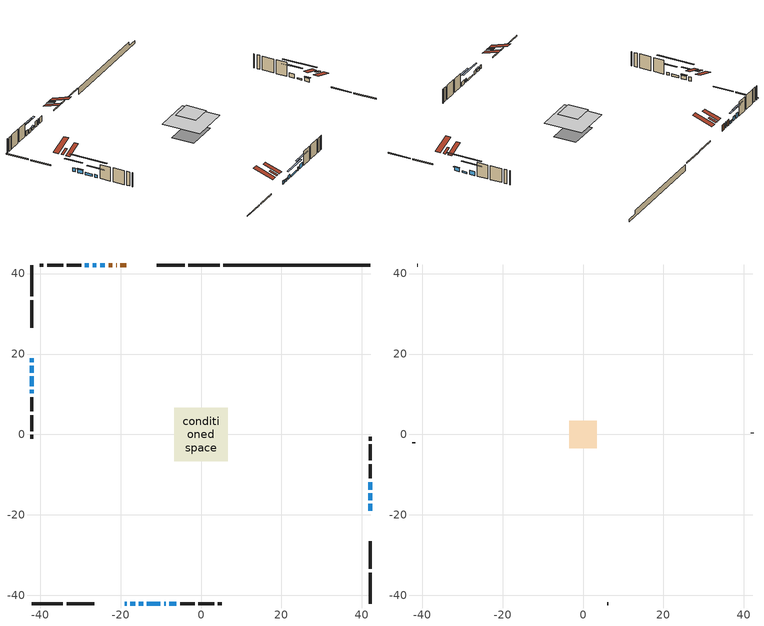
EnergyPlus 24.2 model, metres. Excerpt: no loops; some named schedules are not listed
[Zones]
conditioned space
 floor outside (Floor1 construction): -1.49,-1.49 -1.49,1.49 1.49,1.49 1.49,-1.49 z0.64
 floor adiabatic (AdiabaticFloorConstruction): -6.59,-6.59 -6.59,6.59 6.59,6.59 6.59,-6.59 z3.08
 floor foundation (Slab1 construction): -5.33,-3.81 -5.33,3.81 5.33,3.81 5.33,-3.81 z-1.59
 wall outside (RimJoist1 construction): 4.61,42.11 -3.16,42.11 / -42.11,-42.11 -34.34,-42.11 / -42.11,42.11 -42.11,34.34 / 42.11,-42.11 42.11,-34.34 z0.64:0.94
 wall outside (RimJoist2 construction): -4.09,42.11 -10.95,42.11 / -33.41,-42.11 -26.56,-42.11 / -42.11,33.41 -42.11,26.56 / 42.11,-33.41 42.11,-26.56 z0.64:0.94
 wall outside (AdiabaticWallConstruction 1): -18.62,42.11 -20.01,42.11 / -20.93,42.11 -21.12,42.11 / -22.04,42.11 -22.96,42.11 z0.64:2.67
 wall outside (AdiabaticWallConstruction): -18.89,-42.11 -18.48,-42.11 / 42.11,-18.89 42.11,-17.21 / -42.11,17.07 -42.11,15.39 / -15.45,-42.11 -14.35,-42.11 / -9.19,-42.11 -8.8,-42.11 z0.64:1.86; -42.11,18.89 -42.11,18 z0.64:1.96; -23.88,42.11 -25.05,42.11 / -17.55,-42.11 -16.38,-42.11 z0.64:1.4; -13.42,-42.11 -10.12,-42.11 z0.64:1.15; 42.11,-16.28 42.11,-14.6 z0.64:1.12; -42.11,14.47 -42.11,12.03 z0.64:1.45; 42.11,-13.68 42.11,-11.85 / -25.98,42.11 -26.95,42.11 / -7.87,-42.11 -6.09,-42.11 z0.64:2.04; -27.87,42.11 -28.87,42.11 z0.64:2.29; -42.11,11.1 -42.11,10.21 z0.64:1.53
 wall outside (Wall1 construction): -29.79,42.11 -33.36,42.11 / -5.16,-42.11 -1.6,-42.11 / -42.11,9.28 -42.11,5.72 / 42.11,-10.92 42.11,-7.36 z0.64:5.52
 wall outside (Wall2 construction): -34.29,42.11 -38.23,42.11 / -0.67,-42.11 3.28,-42.11 / -42.11,4.79 -42.11,0.84 / 42.11,-6.43 42.11,-2.48 z0.64:5.52
 wall outside (Wall3 construction): -39.16,42.11 -40.09,42.11 / 4.21,-42.11 5.14,-42.11 / -42.11,-0.09 -42.11,-1.02 / 42.11,-1.55 42.11,-0.62 z0.64:5.52
 wall foundation (FoundationWall1 construction): 5.54,42.11,-1.59 5.54,42.11,0.64 38.46,42.11,0.64 38.46,42.11,-0.63 42.11,42.11,-0.63 42.11,42.11,-1.59
 window (WindowConstruction 11): -18.89,-42.11 -18.48,-42.11 z0.64:1.86
 window (WindowConstruction 5): -42.11,18.89 -42.11,18 z0.64:1.96
 window (WindowConstruction 6): 42.11,-18.89 42.11,-17.21 z0.64:1.86
 window (WindowConstruction 7): -23.88,42.11 -25.05,42.11 z0.64:1.4
 window (WindowConstruction 8): -17.55,-42.11 -16.38,-42.11 z0.64:1.4
 window (WindowConstruction 9): -42.11,17.07 -42.11,15.39 z0.64:1.86
 window (WindowConstruction 13): -15.45,-42.11 -14.35,-42.11 z0.64:1.86
 window (WindowConstruction 10): -13.42,-42.11 -10.12,-42.11 z0.64:1.15
 window (WindowConstruction 12): -9.19,-42.11 -8.8,-42.11 z0.64:1.86
 window (WindowConstruction 14): 42.11,-16.28 42.11,-14.6 z0.64:1.12
 window (WindowConstruction 15): -42.11,14.46 -42.11,12.03 z0.64:1.45
 window (WindowConstruction): 42.11,-13.68 42.11,-11.85 z0.64:2.04
 window (WindowConstruction 1): -25.98,42.11 -26.95,42.11 z0.64:2.04
 window (WindowConstruction 2): -27.88,42.11 -28.87,42.11 z0.64:2.29
 window (WindowConstruction 3): -7.87,-42.11 -6.09,-42.11 z0.64:2.04
 window (WindowConstruction 4): -42.11,11.1 -42.11,10.21 z0.64:1.53
 door (Door): -18.62,42.11 -20.01,42.11 z0.64:2.67
 door (Door 1): -20.94,42.11 -21.11,42.11 z0.64:2.67
 door (Door 2): -22.04,42.11 -22.95,42.11 z0.64:2.67
 ceiling adiabatic (AdiabaticFloorConstruction): 6.59,-6.59 6.59,6.59 -6.59,6.59 -6.59,-6.59 z3.08
 roof outside (Roof2 construction): -15.28,42.11,5.52 -15.28,39.47,6.4 -14.59,39.47,6.4 -14.59,42.11,5.52; -22.22,-42.11,5.52 -22.22,-39.47,6.4 -22.92,-39.47,6.4 -22.92,-42.11,5.52; -42.11,22.22,5.52 -39.47,22.22,6.4 -39.47,22.92,6.4 -42.11,22.92,5.52; 42.11,-22.22,5.52 39.47,-22.22,6.4 39.47,-22.92,6.4 42.11,-22.92,5.52
 roof outside (Roof3 construction): -17.69,42.11,5.52 -17.69,36.51,7.38 -16.21,36.51,7.38 -16.21,42.11,5.52; -19.82,-42.11,5.52 -19.82,-36.51,7.38 -21.29,-36.51,7.38 -21.29,-42.11,5.52; -42.11,19.82,5.52 -36.51,19.82,7.38 -36.51,21.29,7.38 -42.11,21.29,5.52; 42.11,-19.82,5.52 36.51,-19.82,7.38 36.51,-21.29,7.38 42.11,-21.29,5.52
attic - vented
 floor to conditioned space (Floor2 construction Reversed): -3.46,-3.46 -3.46,3.46 3.46,3.46 3.46,-3.46 z5.52
 wall outside (Wall4 construction): -41.02,42.11 -41.19,42.11 / 6.07,-42.11 6.23,-42.11 / -42.11,-1.95 -42.11,-2.11 / 42.11,0.31 42.11,0.47 z0.64:5.52
 roof outside (Roof1 construction): -13.66,42.11,5.52 -13.66,35.37,7.76 -11.88,35.37,7.76 -11.88,42.11,5.52; -23.85,-42.11,5.52 -23.85,-35.37,7.76 -25.63,-35.37,7.76 -25.63,-42.11,5.52; -42.11,23.85,5.52 -35.37,23.85,7.76 -35.37,25.63,7.76 -42.11,25.63,5.52; 42.11,-23.85,5.52 35.37,-23.85,7.76 35.37,-25.63,7.76 42.11,-25.63,5.52
shading: -42.11,15.36 -42.11,21.53 -42.53,21.53 -42.53,15.36 z4.6; 42.11,-17.01 42.11,-19.09 42.53,-19.09 42.53,-17.01 z2.06; -25.25,42.11 -23.68,42.11 -23.68,42.53 -25.25,42.53 z1.6; -16.18,-42.11 -17.75,-42.11 -17.75,-42.53 -16.18,-42.53 z1.6; -42.11,15.19 -42.11,17.27 -42.53,17.27 -42.53,15.19 z2.06; -7.48,-42.11 -16.06,-42.11 -16.06,-42.53 -7.48,-42.53 z3.79; 42.11,-9.44 42.11,-21.45 42.53,-21.45 42.53,-9.44 z6.29; -42.11,6.86 -42.11,19.63 -42.53,19.63 -42.53,6.86 z6.62; 42.11,-9.21 42.11,-16.32 42.53,-16.32 42.53,-9.21 z4.68; -29.59,42.11 -23.34,42.11 -23.34,42.53 -29.59,42.53 z4.68; -31.5,42.11 -25.24,42.11 -25.24,42.53 -31.5,42.53 z4.93; -3.45,-42.11 -10.51,-42.11 -10.51,-42.53 -3.45,-42.53 z4.68; -42.11,7.57 -42.11,13.74 -42.53,13.74 -42.53,7.57 z4.17
[Building]
Building 1: Terrain=Suburbs
[Site:Location]
Toronto City Centre_ON: Latitude {deg}=43.63; Longitude {deg}=-79.39; Time Zone {hr}=-5; Elevation {m}=77; Keep Site Location Information=Yes
[Site:GroundTemperature:Shallow]
5.01852, 3.26908, 3.12898, 3.95918, 7.29196, 10.6092, 13.4851, 15.3069, 15.4617, 13.9799, 11.1774, 7.9619
[Site:WaterMainsTemperature]
Calculation Method=Schedule; Temperature Schedule=mains temperature schedule
[Material] Roughness=Rough; Thermal Absorptance=0.9
Name | Thickness {m} | Conductivity {W/m-K} | Density {kg/m3} | Specific Heat {J/kg-K} | Solar Absorptance | Visible Absorptance
asphalt or fiberglass shingles | 0.00635 | 0.162714 | 1121.4 | 1465.45 | 0.4 | 0.4
ceiling stud and cavity | 0.1397 | 0.205005 | 65.682 | 1177.47 | 0.7 | 0.7
concrete 4.0 in. | 0.1016 | 1.803125 | 2242.8 | 837.4 | 0.7 | 0.7
concrete 8.0 in. | 0.2032 | 1.803125 | 2242.8 | 837.4 | 0.7 | 0.7
door material | 0.04445 | 0.053851 | 512.64 | 1214.23 | 0.7 | 0.7
door material 1 | 0.04445 | 0.20624 | 512.64 | 1214.23 | 0.7 | 0.7
exterior vertical ins | 0.00518722 | 0.029427 | 32.04 | 1214.23 | 0.7 | 0.7
floor covering | 0.0127 | 0.0433444 | 54.468 | 1339.84 | 0.6 | 0.6
floor rigid ins; wall rigid ins | 0.512978 | 0.029427 | 32.04 | 1214.23 | 0.7 | 0.7
floor stud and cavity | 0.1397 | 0.0858448 | 92.3553 | 1139.71 | 0.7 | 0.7
floor stud and cavity 1 | 0.1397 | 1.75129 | 37.0049 | 1207.88 | 0.7 | 0.7
furniture material conditioned space 1 | 0.1524 | 0.115458 | 640.8 | 1214.23 | 0.6 | 0.6
gypsum board | 0.0127 | 0.160291 | 801 | 837.4 | 0.6 | 0.6
gypsum board 1 | 0.0127 | 0.160291 | 801 | 837.4 | 0.7 | 0.7
osb sheathing 0.5 in. | 0.0127 | 0.115458 | 512.64 | 1214.23 | 0.7 | 0.7
osb sheathing 0.75 in. | 0.01905 | 0.115458 | 512.64 | 1214.23 | 0.7 | 0.7
osb sheathing 2.0 in. | 0.0508 | 0.115458 | 512.64 | 1214.23 | 0.7 | 0.7
rim joist rigid ins | 0.051816 | 0.029427 | 32.04 | 1214.23 | 0.7 | 0.7
rim joist stud and cavity | 0.0508 | 0.177588 | 50.32683 | 1063.81 | 0.6 | 0.6
rim joist stud and cavity 1 | 0.0508 | 0.174236 | 125.044 | 1163.47 | 0.6 | 0.6
roof stud and cavity | 0.2032 | 0.367769 | 78.34581 | 1123.46 | 0.7 | 0.7
roof stud and cavity 1 | 0.2032 | 0.290108 | 78.34581 | 1123.46 | 0.7 | 0.7
wall stud and cavity | 0.1397 | 0.103575 | 139.0536 | 1170.24 | 0.7 | 0.7
wall stud and cavity 1 | 0.1397 | 0.0923614 | 139.0536 | 1170.24 | 0.7 | 0.7
wall stud and cavity 2 | 0.1397 | 1.34494 | 139.0536 | 1170.24 | 0.7 | 0.7
wall stud and cavity 3 | 0.0889 | 6.1454 | 50.32683 | 1063.81 | 0.6 | 0.6
wall stud and cavity 4 | 0.0889 | 0.380278 | 52.3479 | 1209.89 | 0.7 | 0.7
wall stud and cavity 5 | 0.0889 | 0.391764 | 83.0341 | 1211.67 | 0.7 | 0.7
wood siding | 0.0254 | 0.102417 | 544.68 | 1172.36 | 0.4 | 0.4
wood siding 1 | 0.00254 | 0.102417 | 544.68 | 1172.36 | 0.4 | 0.4
wood siding 2; wood siding 3; wood siding 4 | 0.0254 | 0.102417 | 544.68 | 1172.36 | 0.7 | 0.7
[WindowMaterial:SimpleGlazingSystem]
Name | U-Factor {W/m2-K} | Solar Heat Gain Coefficient
WindowMaterial | 2.78165 | 0.55
WindowMaterial 1 | 2.84979 | 0.65
WindowMaterial 10 | 2.74191 | 0.55
WindowMaterial 11 | 4.18582 | 0.65
WindowMaterial 12 | 6.61317 | 0.78
WindowMaterial 13 | 4.690028 | 0.52
WindowMaterial 14 | 2.77257 | 0.64
WindowMaterial 2 | 2.84638 | 0.66
WindowMaterial 3 | 2.84865 | 0.65
WindowMaterial 4 | 2.77314 | 0.5
WindowMaterial 5 | 2.77995 | 0.55
WindowMaterial 6 | 2.77768 | 0.53
WindowMaterial 7 | 2.85149 | 0.63
WindowMaterial 8 | 2.77484 | 0.52
WindowMaterial 9 | 6.72048 | 0.74
[Construction]
AdiabaticFloorConstruction: floor stud and cavity 1, floor rigid ins, osb sheathing 0.75 in., floor covering
AdiabaticWallConstruction: wood siding 3, wall rigid ins, wall stud and cavity 4, gypsum board
AdiabaticWallConstruction 1: wood siding 4, wall rigid ins, wall stud and cavity 4, gypsum board
Door: door material
Door 1; Door 2: door material 1
Floor1 construction: floor stud and cavity, osb sheathing 0.75 in., floor covering
Floor2 construction Reversed: gypsum board, ceiling stud and cavity
FoundationWall1 construction: concrete 8.0 in., gypsum board 1
furniture construction conditioned space 1: furniture material conditioned space 1
PartitionWallConstruction: gypsum board, wall stud and cavity 5, gypsum board
RimJoist1 construction: wood siding 2, rim joist stud and cavity
RimJoist2 construction: wood siding 2, rim joist rigid ins, osb sheathing 2.0 in., rim joist stud and cavity 1
Roof1 construction: asphalt or fiberglass shingles
Roof2 construction: asphalt or fiberglass shingles, osb sheathing 0.75 in., roof stud and cavity, gypsum board
Roof3 construction: asphalt or fiberglass shingles, osb sheathing 0.75 in., roof stud and cavity 1, gypsum board
Slab1 construction: concrete 4.0 in.
Wall1 construction: wood siding, osb sheathing 0.5 in., wall stud and cavity, gypsum board
Wall2 construction: wood siding, osb sheathing 0.5 in., wall stud and cavity 1, gypsum board
Wall3 construction: wood siding, osb sheathing 0.5 in., wall stud and cavity 2, gypsum board
Wall4 construction: wood siding 1, wall stud and cavity 3
WindowConstruction: WindowMaterial
WindowConstruction 1: WindowMaterial 1
WindowConstruction 10: WindowMaterial 9
WindowConstruction 11: WindowMaterial 10
WindowConstruction 12: WindowMaterial 11
WindowConstruction 13: WindowMaterial 12
WindowConstruction 14: WindowMaterial 13
WindowConstruction 15: WindowMaterial 14
WindowConstruction 2: WindowMaterial 2
WindowConstruction 3: WindowMaterial 3
WindowConstruction 4: WindowMaterial 4
WindowConstruction 5: WindowMaterial 5
WindowConstruction 6; WindowConstruction 9: WindowMaterial 6
WindowConstruction 7: WindowMaterial 7
WindowConstruction 8: WindowMaterial 8
[Zone] Multiplier=1; Part of Total Floor Area=Yes
Name | Volume {m3}
attic - vented | 17.4943
conditioned space | 662.1
[Space]
Name | Zone | Volume {m3}
attic - vented 1 | attic - vented | 17.4943
conditioned space 1 | conditioned space | 662.1
[ZoneInfiltration:EffectiveLeakageArea]
infil attic - vented 1: Zone or Space=attic - vented 1; Schedule=Always On Discrete; Effective Air Leakage Area {cm2}=2018.53; Stack Coefficient=0.000495443; Wind Coefficient=1.50389e-05
[ZoneMixing]
whole house fan mix: Zone or Space=attic - vented; Schedule=Always On Continuous; Design Flow Rate Calculation Method=Flow/Zone; Design Flow Rate {m3/s}=0; Source Zone or Space=conditioned space
[SurfaceProperty:ExposedFoundationPerimeter]
Slab1: Exposed Perimeter Calculation Method=TotalExposedPerimeter; Total Exposed Perimeter {m}=36.577
[InternalMass] Zone or ZoneList=conditioned space; Space or SpaceList=conditioned space 1
Name | Construction | Surface Area {m2}
furniture mass conditioned space 1 | furniture construction conditioned space 1 | 105.644
partition wall mass | PartitionWallConstruction | 264.109
[Lights]
interior lighting: Zone or ZoneList or Space or SpaceList=conditioned space 1; Schedule=interior lighting schedule; Design Level Calculation Method=LightingLevel; Lighting Level {W}=343.2; Return Air Fraction=0; Fraction Radiant=0.6; Fraction Visible=0.2; Fraction Replaceable=1
[People]
occupants: Zone or ZoneList or Space or SpaceList=conditioned space 1; Number of People Schedule=occupants schedule; Number of People Calculation Method=People; Number of People=3; Fraction Radiant=0.314171; Sensible Heat Fraction=0.56303; Activity Level Schedule=occupants activity schedule; Carbon Dioxide Generation Rate {m3/s-W}=0; Enable ASHRAE 55 Comfort Warnings=No; Mean Radiant Temperature Calculation Type=EnclosureAveraged
[ElectricEquipment] Zone or ZoneList or Space or SpaceList=conditioned space 1; Design Level Calculation Method=EquipmentLevel
Name | Schedule | Design Level {W} | Fraction Latent | Fraction Radiant | Fraction Lost
clothes dryer | clothes dryer schedule | 140.772 | 0.015 | 0.081 | 0.85
clothes washer | clothes washer schedule | 32.1985 | 0.03 | 0.162 | 0.7
cooking range | cooking range schedule | 215.147 | 0.08 | 0.432 | 0.2
dishwasher | dishwasher schedule | 66.8632 | 0.3 | 0.18 | 0.4
fridge | fridge schedule | 72.9452 | 0 | 0.6 | 0
mech vent house fan | mech vent house fan schedule | 0 | 0 | 0 | 1
mech vent house fan cfis | mech vent house fan cfis schedule | 0 | 0 | 0 | 0
misc plug loads | misc plug loads schedule | 494.7 | 0.045 | 0.513 | 0.1
whole house fan | Always On Discrete | 0 | 0 | 0 | 1
[OtherEquipment] Zone or ZoneList or Space or SpaceList=conditioned space 1; Design Level Calculation Method=EquipmentLevel
Name | Fuel Type | Schedule | Design Level {W} | Fraction Latent | Fraction Radiant | Fraction Lost
clothes dryer 1 | Electricity | clothes dryer schedule | 0 | 0.015 | 0.081 | 0.85
cooking range 1 | Electricity | cooking range schedule | 0 | 0.08 | 0.432 | 0.2
general water use latent | None | general water use schedule | 62.594 | 1 | 0 | 0
general water use sensible | None | general water use schedule | -61.6891 | 0 | 0.6 | 0
mech vent house fan latent load | None | Always On Discrete | 0 | 1 | 0 | 0
mech vent house fan sensible load | None | Always On Discrete | 0 | 0 | 0 | 0
water heater energy adjustment1 | Electricity | Always On Discrete | 0.01 | 0 | 0 | 1
[ZoneInfiltration:DesignFlowRate] Zone or ZoneList or Space or SpaceList=conditioned space 1; Schedule=Always On Discrete; Design Flow Rate Calculation Method=Flow/Zone; Design Flow Rate {m3/s}=0
infil flow; natural vent flow; whole house fan flow
[Foundation:Kiva]
Foundation Kiva 1: Initial Indoor Air Temperature {C}=18; Wall Height Above Grade {m}=0.640019; Wall Depth Below Slab {m}=0.2032; Custom Block Material Name 1=exterior vertical ins; Custom Block Depth 1 {m}=2.23001; Custom Block X Position 1 {m}=0.2159; Custom Block Z Position 1 {m}=0
[Foundation:Kiva:Settings]
Soil Conductivity {W/m-K}=0.849921; Soil Density {kg/m3}=1842.3; Soil Specific Heat {J/kg-K}=418.7; Ground Solar Absorptivity=0.9; Ground Thermal Absorptivity=0.9; Ground Surface Roughness {m}=0.03; Far-Field Width {m}=40; Deep-Ground Boundary Condition=ZeroFlux; Deep-Ground Depth {m}=40; Minimum Cell Dimension {m}=0.2; Maximum Cell Growth Coefficient=3; Simulation Timestep=Timestep
[Exterior:Lights]
exterior lighting: Schedule=exterior lighting schedule; Design Level {W}=75.6
[Schedule:Constant]
Name | Hourly Value
Always On Continuous; mech vent house fan schedule; mech vent house fan cfis schedule; Always On Discrete | 1
occupants activity schedule | 117.228
fridge schedule | 0
[Schedule:Week:Daily]
interior lighting schedule Week Rule - Jan1-Jan27: interior lighting schedule day, interior lighting schedule day, interior lighting schedule day, interior lighting schedule day, interior lighting schedule day, interior lighting schedule day, interior lighting schedule day, interior lighting schedule default day, interior lighting schedule default day, interior lighting schedule default day, interior lighting schedule default day, interior lighting schedule default day
interior lighting schedule Week Rule - Jan28-Feb3: interior lighting schedule day, interior lighting schedule day, interior lighting schedule day, interior lighting schedule day, interior lighting schedule day 1, interior lighting schedule day 1, interior lighting schedule day 1, interior lighting schedule default day, interior lighting schedule default day, interior lighting schedule default day, interior lighting schedule default day, interior lighting schedule default day
interior lighting schedule Week Rule - Feb4-Feb24: interior lighting schedule day 1, interior lighting schedule day 1, interior lighting schedule day 1, interior lighting schedule day 1, interior lighting schedule day 1, interior lighting schedule day 1, interior lighting schedule day 1, interior lighting schedule default day, interior lighting schedule default day, interior lighting schedule default day, interior lighting schedule default day, interior lighting schedule default day
interior lighting schedule Week Rule - Feb25-Mar3: interior lighting schedule day 1, interior lighting schedule day 1, interior lighting schedule day 1, interior lighting schedule day 1, interior lighting schedule day 2, interior lighting schedule day 2, interior lighting schedule day 2, interior lighting schedule default day, interior lighting schedule default day, interior lighting schedule default day, interior lighting schedule default day, interior lighting schedule default day
interior lighting schedule Week Rule - Mar4-Mar31: interior lighting schedule day 2, interior lighting schedule day 2, interior lighting schedule day 2, interior lighting schedule day 2, interior lighting schedule day 2, interior lighting schedule day 2, interior lighting schedule day 2, interior lighting schedule default day, interior lighting schedule default day, interior lighting schedule default day, interior lighting schedule default day, interior lighting schedule default day
interior lighting schedule Week Rule - Apr1-Apr28: interior lighting schedule day 3, interior lighting schedule day 3, interior lighting schedule day 3, interior lighting schedule day 3, interior lighting schedule day 3, interior lighting schedule day 3, interior lighting schedule day 3, interior lighting schedule default day, interior lighting schedule default day, interior lighting schedule default day, interior lighting schedule default day, interior lighting schedule default day
interior lighting schedule Week Rule - Apr29-May5: interior lighting schedule day 3, interior lighting schedule day 3, interior lighting schedule day 4, interior lighting schedule day 4, interior lighting schedule day 4, interior lighting schedule day 4, interior lighting schedule day 4, interior lighting schedule default day, interior lighting schedule default day, interior lighting schedule default day, interior lighting schedule default day, interior lighting schedule default day
interior lighting schedule Week Rule - May6-May26: interior lighting schedule day 4, interior lighting schedule day 4, interior lighting schedule day 4, interior lighting schedule day 4, interior lighting schedule day 4, interior lighting schedule day 4, interior lighting schedule day 4, interior lighting schedule default day, interior lighting schedule default day, interior lighting schedule default day, interior lighting schedule default day, interior lighting schedule default day
interior lighting schedule Week Rule - May27-Jun2: interior lighting schedule day 4, interior lighting schedule day 4, interior lighting schedule day 4, interior lighting schedule day 4, interior lighting schedule day 4, interior lighting schedule day 5, interior lighting schedule day 5, interior lighting schedule default day, interior lighting schedule default day, interior lighting schedule default day, interior lighting schedule default day, interior lighting schedule default day
interior lighting schedule Week Rule - Jun3-Jun30: interior lighting schedule day 5, interior lighting schedule day 5, interior lighting schedule day 5, interior lighting schedule day 5, interior lighting schedule day 5, interior lighting schedule day 5, interior lighting schedule day 5, interior lighting schedule default day, interior lighting schedule default day, interior lighting schedule default day, interior lighting schedule default day, interior lighting schedule default day
interior lighting schedule Week Rule - Jul1-Jul28: interior lighting schedule day 6, interior lighting schedule day 6, interior lighting schedule day 6, interior lighting schedule day 6, interior lighting schedule day 6, interior lighting schedule day 6, interior lighting schedule day 6, interior lighting schedule default day, interior lighting schedule default day, interior lighting schedule default day, interior lighting schedule default day, interior lighting schedule default day
interior lighting schedule Week Rule - Jul29-Aug4: interior lighting schedule day 6, interior lighting schedule day 6, interior lighting schedule day 6, interior lighting schedule day 7, interior lighting schedule day 7, interior lighting schedule day 7, interior lighting schedule day 7, interior lighting schedule default day, interior lighting schedule default day, interior lighting schedule default day, interior lighting schedule default day, interior lighting schedule default day
interior lighting schedule Week Rule - Aug5-Aug25: interior lighting schedule day 7, interior lighting schedule day 7, interior lighting schedule day 7, interior lighting schedule day 7, interior lighting schedule day 7, interior lighting schedule day 7, interior lighting schedule day 7, interior lighting schedule default day, interior lighting schedule default day, interior lighting schedule default day, interior lighting schedule default day, interior lighting schedule default day
interior lighting schedule Week Rule - Aug26-Sep1: interior lighting schedule day 7, interior lighting schedule day 7, interior lighting schedule day 7, interior lighting schedule day 7, interior lighting schedule day 7, interior lighting schedule day 7, interior lighting schedule day 8, interior lighting schedule default day, interior lighting schedule default day, interior lighting schedule default day, interior lighting schedule default day, interior lighting schedule default day
interior lighting schedule Week Rule - Sep2-Sep29: interior lighting schedule day 8, interior lighting schedule day 8, interior lighting schedule day 8, interior lighting schedule day 8, interior lighting schedule day 8, interior lighting schedule day 8, interior lighting schedule day 8, interior lighting schedule default day, interior lighting schedule default day, interior lighting schedule default day, interior lighting schedule default day, interior lighting schedule default day
interior lighting schedule Week Rule - Sep30-Oct6: interior lighting schedule day 8, interior lighting schedule day 9, interior lighting schedule day 9, interior lighting schedule day 9, interior lighting schedule day 9, interior lighting schedule day 9, interior lighting schedule day 9, interior lighting schedule default day, interior lighting schedule default day, interior lighting schedule default day, interior lighting schedule default day, interior lighting schedule default day
interior lighting schedule Week Rule - Oct7-Oct27: interior lighting schedule day 9, interior lighting schedule day 9, interior lighting schedule day 9, interior lighting schedule day 9, interior lighting schedule day 9, interior lighting schedule day 9, interior lighting schedule day 9, interior lighting schedule default day, interior lighting schedule default day, interior lighting schedule default day, interior lighting schedule default day, interior lighting schedule default day
interior lighting schedule Week Rule - Oct28-Nov3: interior lighting schedule day 9, interior lighting schedule day 9, interior lighting schedule day 9, interior lighting schedule day 9, interior lighting schedule day 10, interior lighting schedule day 10, interior lighting schedule day 10, interior lighting schedule default day, interior lighting schedule default day, interior lighting schedule default day, interior lighting schedule default day, interior lighting schedule default day
interior lighting schedule Week Rule - Nov4-Nov24: interior lighting schedule day 10, interior lighting schedule day 10, interior lighting schedule day 10, interior lighting schedule day 10, interior lighting schedule day 10, interior lighting schedule day 10, interior lighting schedule day 10, interior lighting schedule default day, interior lighting schedule default day, interior lighting schedule default day, interior lighting schedule default day, interior lighting schedule default day
interior lighting schedule Week Rule - Nov25-Dec1: interior lighting schedule day 10, interior lighting schedule day 10, interior lighting schedule day 10, interior lighting schedule day 10, interior lighting schedule day 10, interior lighting schedule day 10, interior lighting schedule day 11, interior lighting schedule default day, interior lighting schedule default day, interior lighting schedule default day, interior lighting schedule default day, interior lighting schedule default day
interior lighting schedule Week Rule - Dec2-Dec31: interior lighting schedule day 11, interior lighting schedule day 11, interior lighting schedule day 11, interior lighting schedule day 11, interior lighting schedule day 11, interior lighting schedule day 11, interior lighting schedule day 11, interior lighting schedule default day, interior lighting schedule default day, interior lighting schedule default day, interior lighting schedule default day, interior lighting schedule default day
occupants schedule Week Rule - Jan1-Dec31: occupants schedule day, occupants schedule day, occupants schedule day, occupants schedule day, occupants schedule day, occupants schedule day, occupants schedule day, occupants schedule default day, occupants schedule default day, occupants schedule default day, occupants schedule default day, occupants schedule default day
clothes dryer schedule Week Rule - Jan1-Dec31: clothes dryer schedule day, clothes dryer schedule day, clothes dryer schedule day, clothes dryer schedule day, clothes dryer schedule day, clothes dryer schedule day, clothes dryer schedule day, clothes dryer schedule default day, clothes dryer schedule default day, clothes dryer schedule default day, clothes dryer schedule default day, clothes dryer schedule default day
clothes washer schedule Week Rule - Jan1-Dec31: clothes washer schedule day, clothes washer schedule day, clothes washer schedule day, clothes washer schedule day, clothes washer schedule day, clothes washer schedule day, clothes washer schedule day, clothes washer schedule default day, clothes washer schedule default day, clothes washer schedule default day, clothes washer schedule default day, clothes washer schedule default day
cooking range schedule Week Rule - Jan1-Dec31: cooking range schedule day, cooking range schedule day, cooking range schedule day, cooking range schedule day, cooking range schedule day, cooking range schedule day, cooking range schedule day, cooking range schedule default day, cooking range schedule default day, cooking range schedule default day, cooking range schedule default day, cooking range schedule default day
dishwasher schedule Week Rule - Jan1-Dec31: dishwasher schedule day, dishwasher schedule day, dishwasher schedule day, dishwasher schedule day, dishwasher schedule day, dishwasher schedule day, dishwasher schedule day, dishwasher schedule default day, dishwasher schedule default day, dishwasher schedule default day, dishwasher schedule default day, dishwasher schedule default day
misc plug loads schedule Week Rule - Jan1-Dec31: misc plug loads schedule day, misc plug loads schedule day, misc plug loads schedule day, misc plug loads schedule day, misc plug loads schedule day, misc plug loads schedule day, misc plug loads schedule day, misc plug loads schedule default day, misc plug loads schedule default day, misc plug loads schedule default day, misc plug loads schedule default day, misc plug loads schedule default day
general water use schedule Week Rule - Jan1-Dec31: general water use schedule day, general water use schedule day, general water use schedule day, general water use schedule day, general water use schedule day, general water use schedule day, general water use schedule day, general water use schedule default day, general water use schedule default day, general water use schedule default day, general water use schedule default day, general water use schedule default day
exterior lighting schedule Week Rule - Jan1-Jan27: exterior lighting schedule day, exterior lighting schedule day, exterior lighting schedule day, exterior lighting schedule day, exterior lighting schedule day, exterior lighting schedule day, exterior lighting schedule day, exterior lighting schedule default day, exterior lighting schedule default day, exterior lighting schedule default day, exterior lighting schedule default day, exterior lighting schedule default day
exterior lighting schedule Week Rule - Jan28-Feb3: exterior lighting schedule day, exterior lighting schedule day, exterior lighting schedule day, exterior lighting schedule day, exterior lighting schedule day 1, exterior lighting schedule day 1, exterior lighting schedule day 1, exterior lighting schedule default day, exterior lighting schedule default day, exterior lighting schedule default day, exterior lighting schedule default day, exterior lighting schedule default day
exterior lighting schedule Week Rule - Feb4-Feb24: exterior lighting schedule day 1, exterior lighting schedule day 1, exterior lighting schedule day 1, exterior lighting schedule day 1, exterior lighting schedule day 1, exterior lighting schedule day 1, exterior lighting schedule day 1, exterior lighting schedule default day, exterior lighting schedule default day, exterior lighting schedule default day, exterior lighting schedule default day, exterior lighting schedule default day
exterior lighting schedule Week Rule - Feb25-Mar3: exterior lighting schedule day 1, exterior lighting schedule day 1, exterior lighting schedule day 1, exterior lighting schedule day 1, exterior lighting schedule day 2, exterior lighting schedule day 2, exterior lighting schedule day 2, exterior lighting schedule default day, exterior lighting schedule default day, exterior lighting schedule default day, exterior lighting schedule default day, exterior lighting schedule default day
exterior lighting schedule Week Rule - Mar4-Mar31: exterior lighting schedule day 2, exterior lighting schedule day 2, exterior lighting schedule day 2, exterior lighting schedule day 2, exterior lighting schedule day 2, exterior lighting schedule day 2, exterior lighting schedule day 2, exterior lighting schedule default day, exterior lighting schedule default day, exterior lighting schedule default day, exterior lighting schedule default day, exterior lighting schedule default day
exterior lighting schedule Week Rule - Apr1-Apr28: exterior lighting schedule day 3, exterior lighting schedule day 3, exterior lighting schedule day 3, exterior lighting schedule day 3, exterior lighting schedule day 3, exterior lighting schedule day 3, exterior lighting schedule day 3, exterior lighting schedule default day, exterior lighting schedule default day, exterior lighting schedule default day, exterior lighting schedule default day, exterior lighting schedule default day
exterior lighting schedule Week Rule - Apr29-May5: exterior lighting schedule day 3, exterior lighting schedule day 3, exterior lighting schedule day 4, exterior lighting schedule day 4, exterior lighting schedule day 4, exterior lighting schedule day 4, exterior lighting schedule day 4, exterior lighting schedule default day, exterior lighting schedule default day, exterior lighting schedule default day, exterior lighting schedule default day, exterior lighting schedule default day
exterior lighting schedule Week Rule - May6-May26: exterior lighting schedule day 4, exterior lighting schedule day 4, exterior lighting schedule day 4, exterior lighting schedule day 4, exterior lighting schedule day 4, exterior lighting schedule day 4, exterior lighting schedule day 4, exterior lighting schedule default day, exterior lighting schedule default day, exterior lighting schedule default day, exterior lighting schedule default day, exterior lighting schedule default day
exterior lighting schedule Week Rule - May27-Jun2: exterior lighting schedule day 4, exterior lighting schedule day 4, exterior lighting schedule day 4, exterior lighting schedule day 4, exterior lighting schedule day 4, exterior lighting schedule day 5, exterior lighting schedule day 5, exterior lighting schedule default day, exterior lighting schedule default day, exterior lighting schedule default day, exterior lighting schedule default day, exterior lighting schedule default day
exterior lighting schedule Week Rule - Jun3-Jun30: exterior lighting schedule day 5, exterior lighting schedule day 5, exterior lighting schedule day 5, exterior lighting schedule day 5, exterior lighting schedule day 5, exterior lighting schedule day 5, exterior lighting schedule day 5, exterior lighting schedule default day, exterior lighting schedule default day, exterior lighting schedule default day, exterior lighting schedule default day, exterior lighting schedule default day
exterior lighting schedule Week Rule - Jul1-Jul28: exterior lighting schedule day 6, exterior lighting schedule day 6, exterior lighting schedule day 6, exterior lighting schedule day 6, exterior lighting schedule day 6, exterior lighting schedule day 6, exterior lighting schedule day 6, exterior lighting schedule default day, exterior lighting schedule default day, exterior lighting schedule default day, exterior lighting schedule default day, exterior lighting schedule default day
[Schedule:Year]
interior lighting schedule: interior lighting schedule Week Rule - Jan1-Jan27, 1, 1, 1, 27, interior lighting schedule Week Rule - Jan28-Feb3, 1, 28, 2, 3, interior lighting schedule Week Rule - Feb4-Feb24, 2, 4, 2, 24, interior lighting schedule Week Rule - Feb25-Mar3, 2, 25, 3, 3, interior lighting schedule Week Rule - Mar4-Mar31, 3, 4, 3, 31, interior lighting schedule Week Rule - Apr1-Apr28, 4, 1, 4, 28, interior lighting schedule Week Rule - Apr29-May5, 4, 29, 5, 5, interior lighting schedule Week Rule - May6-May26, 5, 6, 5, 26, interior lighting schedule Week Rule - May27-Jun2, 5, 27, 6, 2, interior lighting schedule Week Rule - Jun3-Jun30, 6, 3, 6, 30, interior lighting schedule Week Rule - Jul1-Jul28, 7, 1, 7, 28, interior lighting schedule Week Rule - Jul29-Aug4, 7, 29, 8, 4, interior lighting schedule Week Rule - Aug5-Aug25, 8, 5, 8, 25, interior lighting schedule Week Rule - Aug26-Sep1, 8, 26, 9, 1, interior lighting schedule Week Rule - Sep2-Sep29, 9, 2, 9, 29, interior lighting schedule Week Rule - Sep30-Oct6, 9, 30, 10, 6, interior lighting schedule Week Rule - Oct7-Oct27, 10, 7, 10, 27, interior lighting schedule Week Rule - Oct28-Nov3, 10, 28, 11, 3, interior lighting schedule Week Rule - Nov4-Nov24, 11, 4, 11, 24, interior lighting schedule Week Rule - Nov25-Dec1, 11, 25, 12, 1, interior lighting schedule Week Rule - Dec2-Dec31, 12, 2, 12, 31
occupants schedule: occupants schedule Week Rule - Jan1-Dec31, 1, 1, 12, 31
clothes dryer schedule: clothes dryer schedule Week Rule - Jan1-Dec31, 1, 1, 12, 31
clothes washer schedule: clothes washer schedule Week Rule - Jan1-Dec31, 1, 1, 12, 31
cooking range schedule: cooking range schedule Week Rule - Jan1-Dec31, 1, 1, 12, 31
dishwasher schedule: dishwasher schedule Week Rule - Jan1-Dec31, 1, 1, 12, 31
misc plug loads schedule: misc plug loads schedule Week Rule - Jan1-Dec31, 1, 1, 12, 31
general water use schedule: general water use schedule Week Rule - Jan1-Dec31, 1, 1, 12, 31
exterior lighting schedule: exterior lighting schedule Week Rule - Jan1-Jan27, 1, 1, 1, 27, exterior lighting schedule Week Rule - Jan28-Feb3, 1, 28, 2, 3, exterior lighting schedule Week Rule - Feb4-Feb24, 2, 4, 2, 24, exterior lighting schedule Week Rule - Feb25-Mar3, 2, 25, 3, 3, exterior lighting schedule Week Rule - Mar4-Mar31, 3, 4, 3, 31, exterior lighting schedule Week Rule - Apr1-Apr28, 4, 1, 4, 28, exterior lighting schedule Week Rule - Apr29-May5, 4, 29, 5, 5, exterior lighting schedule Week Rule - May6-May26, 5, 6, 5, 26, exterior lighting schedule Week Rule - May27-Jun2, 5, 27, 6, 2, exterior lighting schedule Week Rule - Jun3-Jun30, 6, 3, 6, 30, exterior lighting schedule Week Rule - Jul1-Jul28, 7, 1, 7, 28, exterior lighting schedule Week Rule - Jul29-Aug4, 7, 29, 8, 4, exterior lighting schedule Week Rule - Aug5-Aug25, 8, 5, 8, 25, exterior lighting schedule Week Rule - Aug26-Sep1, 8, 26, 9, 1, exterior lighting schedule Week Rule - Sep2-Sep29, 9, 2, 9, 29, exterior lighting schedule Week Rule - Sep30-Oct6, 9, 30, 10, 6, exterior lighting schedule Week Rule - Oct7-Oct27, 10, 7, 10, 27, exterior lighting schedule Week Rule - Oct28-Nov3, 10, 28, 11, 3, exterior lighting schedule Week Rule - Nov4-Nov24, 11, 4, 11, 24, exterior lighting schedule Week Rule - Nov25-Dec1, 11, 25, 12, 1, exterior lighting schedule Week Rule - Dec2-Dec31, 12, 2, 12, 31
[Schedule:Compact]
mains temperature schedule: Through: 01/01, For: AllDays, Until: 24:00, 8.80333, Through: 01/02, For: AllDays, Until: 24:00, 8.74333, Through: 01/03, For: AllDays, Until: 24:00, 8.68389, Through: 01/04, For: AllDays, Until: 24:00, 8.62611, Through: 01/05, For: AllDays, Until: 24:00, 8.56944, Through: 01/06, For: AllDays, Until: 24:00, 8.51389, Through: 01/07, For: AllDays, Until: 24:00, 8.45944, Through: 01/08, For: AllDays, Until: 24:00, 8.40611, Through: 01/09, For: AllDays, Until: 24:00, 8.35389, Through: 01/10, For: AllDays, Until: 24:00, 8.30278, Through: 01/11, For: AllDays, Until: 24:00, 8.25333, Through: 01/12, For: AllDays, Until: 24:00, 8.205, Through: 01/13, For: AllDays, Until: 24:00, 8.15778, Through: 01/14, For: AllDays, Until: 24:00, 8.11222, Through: 01/15, For: AllDays, Until: 24:00, 8.06778, Through: 01/16, For: AllDays, Until: 24:00, 8.02444, Through: 01/17, For: AllDays, Until: 24:00, 7.98222, Through: 01/18, For: AllDays, Until: 24:00, 7.94167, Through: 01/19, For: AllDays, Until: 24:00, 7.90222, Through: 01/20, For: AllDays, Until: 24:00, 7.86444, Through: 01/21, For: AllDays, Until: 24:00, 7.82778, Through: 01/22, For: AllDays, Until: 24:00, 7.79278, Through: 01/23, For: AllDays, Until: 24:00, 7.75889, Through: 01/24, For: AllDays, Until: 24:00, 7.72667, Through: 01/25, For: AllDays, Until: 24:00, 7.69556, Through: 01/26, For: AllDays, Until: 24:00, 7.66611, Through: 01/27, For: AllDays, Until: 24:00, 7.63778, Through: 01/28, For: AllDays, Until: 24:00, 7.61111, Through: 01/29, For: AllDays, Until: 24:00, 7.58556, Through: 01/30, For: AllDays, Until: 24:00, 7.56167, Through: 01/31, For: AllDays, Until: 24:00, 7.53944, Through: 02/01, For: AllDays, Until: 24:00, 7.51833, Through: 02/02, For: AllDays, Until: 24:00, 7.49889, Through: 02/03, For: AllDays, Until: 24:00, 7.48111, Through: 02/04, For: AllDays, Until: 24:00, 7.46444, Through: 02/05, For: AllDays, Until: 24:00, 7.44944, Through: 02/06, For: AllDays, Until: 24:00, 7.43556, Through: 02/07, For: AllDays, Until: 24:00, 7.42333, Through: 02/08, For: AllDays, Until: 24:00, 7.41278, Through: 02/09, For: AllDays, Until: 24:00, 7.40389, Through: 02/10, For: AllDays, Until: 24:00, 7.39611, Through: 02/11, For: AllDays, Until: 24:00, 7.39, Through: 02/12, For: AllDays, Until: 24:00, 7.38556, Through: 02/13, For: AllDays, Until: 24:00, 7.38222, Through: 02/14, For: AllDays, Until: 24:00, 7.38056, Through: 02/15, For: AllDays, Until: 24:00, 7.38056, Through: 02/16, For: AllDays, Until: 24:00, 7.38222, Through: 02/17, For: AllDays, Until: 24:00, 7.385, Through: 02/18, For: AllDays, Until: 24:00, 7.38944, Through: 02/19, For: AllDays, Until: 24:00, 7.395, Through: 02/20, For: AllDays, Until: 24:00, 7.40278, Through: 02/21, For: AllDays, Until: 24:00, 7.41167, Through: 02/22, For: AllDays, Until: 24:00, 7.42222, Through: 02/23, For: AllDays, Until: 24:00, 7.43389, Through: 02/24, For: AllDays, Until: 24:00, 7.44722, Through: 02/25, For: AllDays, Until: 24:00, 7.46222, Through: 02/26, For: AllDays, Until: 24:00, 7.47833, Through: 02/27, For: AllDays, Until: 24:00, 7.49611, Through: 02/28, For: AllDays, Until: 24:00, 7.51556, Through: 03/01, For: AllDays, Until: 24:00, 7.53667, Through: 03/02, For: AllDays, Until: 24:00, 7.55889, Through: 03/03, For: AllDays, Until: 24:00, 7.58222, Through: 03/04, For: AllDays, Until: 24:00, 7.60722, Through: 03/05, For: AllDays, Until: 24:00, 7.63389, Through: 03/06, For: AllDays, Until: 24:00, 7.66222, Through: 03/07, For: AllDays, Until: 24:00, 7.69111, Through: 03/08, For: AllDays, Until: 24:00, 7.72222, Through: 03/09, For: AllDays, Until: 24:00, 7.75444, Through: 03/10, For: AllDays, Until: 24:00, 7.78778, Through: 03/11, For: AllDays, Until: 24:00, 7.82278, Through: 03/12, For: AllDays, Until: 24:00, 7.85944, Through: 03/13, For: AllDays, Until: 24:00, 7.89722, Through: 03/14, For: AllDays, Until: 24:00, 7.93611, Through: 03/15, For: AllDays, Until: 24:00, 7.97667, Through: 03/16, For: AllDays, Until: 24:00, 8.01833, Through: 03/17, For: AllDays, Until: 24:00, 8.06167, Through: 03/18, For: AllDays, Until: 24:00, 8.10611, Through: 03/19, For: AllDays, Until: 24:00, 8.15167, Through: 03/20, For: AllDays, Until: 24:00, 8.19833, Through: 03/21, For: AllDays, Until: 24:00, 8.24667, Through: 03/22, For: AllDays, Until: 24:00, 8.29611, Through: 03/23, For: AllDays, Until: 24:00, 8.34667, Through: 03/24, For: AllDays, Until: 24:00, 8.39889, Through: 03/25, For: AllDays, Until: 24:00, 8.45167, Through: 03/26, For: AllDays, Until: 24:00, 8.50611, Through: 03/27, For: AllDays, Until: 24:00, 8.56167, Through: 03/28, For: AllDays, Until: 24:00, 8.61833, Through: 03/29, For: AllDays, Until: 24:00, 8.67611, Through: 03/30, For: AllDays, Until: 24:00, 8.735, Through: 03/31, For: AllDays, Until: 24:00, 8.795, Through: 04/01, For: AllDays, Until: 24:00, 8.85611, Through: 04/02, For: AllDays, Until: 24:00, 8.91833, Through: 04/03, For: AllDays, Until: 24:00, 8.98167, Through: 04/04, For: AllDays, Until: 24:00, 9.04556, Through: 04/05, For: AllDays, Until: 24:00, 9.11111, Through: 04/06, For: AllDays, Until: 24:00, 9.17722, Through: 04/07, For: AllDays, Until: 24:00, 9.24444, Through: 04/08, For: AllDays, Until: 24:00, 9.31222, Through: 04/09, For: AllDays, Until: 24:00, 9.38167, Through: 04/10, For: AllDays, Until: 24:00, 9.45167, Through: 04/11, For: AllDays, Until: 24:00, 9.52222, Through: 04/12, For: AllDays, Until: 24:00, 9.59444, Through: 04/13, For: AllDays, Until: 24:00, 9.66667, Through: 04/14, For: AllDays, Until: 24:00, 9.74, Through: 04/15, For: AllDays, Until: 24:00, 9.81444, Through: 04/16, For: AllDays, Until: 24:00, 9.88944, Through: 04/17, For: AllDays, Until: 24:00, 9.96556, Through: 04/18, For: AllDays, Until: 24:00, 10.0417, Through: 04/19, For: AllDays, Until: 24:00, 10.1189, Through: 04/20, For: AllDays, Until: 24:00, 10.1972, Through: 04/21, For: AllDays, Until: 24:00, 10.2756, Through: 04/22, For: AllDays, Until: 24:00, 10.355, Through: 04/23, For: AllDays, Until: 24:00, 10.435, Through: 04/24, For: AllDays, Until: 24:00, 10.515, Through: 04/25, For: AllDays, Until: 24:00, 10.5961, Through: 04/26, For: AllDays, Until: 24:00, 10.6778, Through: 04/27, For: AllDays, Until: 24:00, 10.76, Through: 04/28, For: AllDays, Until: 24:00, 10.8428, Through: 04/29, For: AllDays, Until: 24:00, 10.9261, Through: 04/30, For: AllDays, Until: 24:00, 11.0094, Through: 05/01, For: AllDays, Until: 24:00, 11.0933, Through: 05/02, For: AllDays, Until: 24:00, 11.1778, Through: 05/03, For: AllDays, Until: 24:00, 11.2628, Through: 05/04, For: AllDays, Until: 24:00, 11.3478, Through: 05/05, For: AllDays, Until: 24:00, 11.4333, Through: 05/06, For: AllDays, Until: 24:00, 11.5189, Through: 05/07, For: AllDays, Until: 24:00, 11.605, Through: 05/08, For: AllDays, Until: 24:00, 11.6917, Through: 05/09, For: AllDays, Until: 24:00, 11.7778, Through: 05/10, For: AllDays, Until: 24:00, 11.865, Through: 05/11, For: AllDays, Until: 24:00, 11.9517, Through: 05/12, For: AllDays, Until: 24:00, 12.0389, Through: 05/13, For: AllDays, Until: 24:00, 12.1261, Through: 05/14, For: AllDays, Until: 24:00, 12.2133, Through: 05/15, For: AllDays, Until: 24:00, 12.3006, Through: 05/16, For: AllDays, Until: 24:00, 12.3883, Through: 05/17, For: AllDays, Until: 24:00, 12.4756, Through: 05/18, For: AllDays, Until: 24:00, 12.5628, Through: 05/19, For: AllDays, Until: 24:00, 12.6506, Through: 05/20, For: AllDays, Until: 24:00, 12.7378, Through: 05/21, For: AllDays, Until: 24:00, 12.825, Through: 05/22, For: AllDays, Until: 24:00, 12.9122, Through: 05/23, For: AllDays, Until: 24:00, 12.9994, Through: 05/24, For: AllDays, Until: 24:00, 13.0861, Through: 05/25, For: AllDays, Until: 24:00, 13.1728, Through: 05/26, For: AllDays, Until: 24:00, 13.2594, Through: 05/27, For: AllDays, Until: 24:00, 13.3456, Through: 05/28, For: AllDays, Until: 24:00, 13.4317, Through: 05/29, For: AllDays, Until: 24:00, 13.5172, Through: 05/30, For: AllDays, Until: 24:00, 13.6028, Through: 05/31, For: AllDays, Until: 24:00, 13.6878, Through: 06/01, For: AllDays, Until: 24:00, 13.7722, Through: 06/02, For: AllDays, Until: 24:00, 13.8567, Through: 06/03, For: AllDays, Until: 24:00, 13.9406, Through: 06/04, For: AllDays, Until: 24:00, 14.0239, Through: 06/05, For: AllDays, Until: 24:00, 14.1067, Through: 06/06, For: AllDays, Until: 24:00, 14.1894, Through: 06/07, For: AllDays, Until: 24:00, 14.2711, Through: 06/08, For: AllDays, Until: 24:00, 14.3528, Through: 06/09, For: AllDays, Until: 24:00, 14.4339, Through: 06/10, For: AllDays, Until: 24:00, 14.5139, Through: 06/11, For: AllDays, Until: 24:00, 14.5939, Through: 06/12, For: AllDays, Until: 24:00, 14.6728, Through: 06/13, For: AllDays, Until: 24:00, 14.7511, Through: 06/14, For: AllDays, Until: 24:00, 14.8289, Through: 06/15, For: AllDays, Until: 24:00, 14.9061, Through: 06/16, For: AllDays, Until: 24:00, 14.9822, Through: 06/17, For: AllDays, Until: 24:00, 15.0578, Through: 06/18, For: AllDays, Until: 24:00, 15.1328, Through: 06/19, For: AllDays, Until: 24:00, 15.2067, Through: 06/20, For: AllDays, Until: 24:00, 15.28, Through: 06/21, For: AllDays, Until: 24:00, 15.3522, Through: 06/22, For: AllDays, Until: 24:00, 15.4239, Through: 06/23, For: AllDays, Until: 24:00, 15.4944, Through: 06/24, For: AllDays, Until: 24:00, 15.5639, Through: 06/25, For: AllDays, Until: 24:00, 15.6328, Through: 06/26, For: AllDays, Until: 24:00, 15.7006, Through: 06/27, For: AllDays, Until: 24:00, 15.7678, Through: 06/28, For: AllDays, Until: 24:00, 15.8333, Through: 06/29, For: AllDays, Until: 24:00, 15.8983, Through: 06/30, For: AllDays, Until: 24:00, 15.9622, Through: 07/01, For: AllDays, Until: 24:00, 16.025, Through: 07/02, For: AllDays, Until: 24:00, 16.0872, Through: 07/03, For: AllDays, Until: 24:00, 16.1478, Through: 07/04, For: AllDays, Until: 24:00, 16.2072, Through: 07/05, For: AllDays, Until: 24:00, 16.2661, Through: 07/06, For: AllDays, Until: 24:00, 16.3233, Through: 07/07, For: AllDays, Until: 24:00, 16.3794, Through: 07/08, For: AllDays, Until: 24:00, 16.435, Through: 07/09, For: AllDays, Until: 24:00, 16.4889, Through: 07/10, For: AllDays, Until: 24:00, 16.5417, Through: 07/11, For: AllDays, Until: 24:00, 16.5928, Through: 07/12, For: AllDays, Until: 24:00, 16.6433, Through: 07/13, For: AllDays, Until: 24:00, 16.6922, Through: 07/14, For: AllDays, Until: 24:00, 16.74, Through: 07/15, For: AllDays, Until: 24:00, 16.7867, Through: 07/16, For: AllDays, Until: 24:00, 16.8322, Through: 07/17, For: AllDays, Until: 24:00, 16.8761, Through: 07/18, For: AllDays, Until: 24:00, 16.9189, Through: 07/19, For: AllDays, Until: 24:00, 16.96, Through: 07/20, For: AllDays, Until: 24:00, 17, Through: 07/21, For: AllDays, Until: 24:00, 17.0389, Through: 07/22, For: AllDays, Until: 24:00, 17.0761, Through: 07/23, For: AllDays, Until: 24:00, 17.1122, Through: 07/24, For: AllDays, Until: 24:00, 17.1467, Through: 07/25, For: AllDays, Until: 24:00, 17.18, Through: 07/26, For: AllDays, Until: 24:00, 17.2117, Through: 07/27, For: AllDays, Until: 24:00, 17.2422, Through: 07/28, For: AllDays, Until: 24:00, 17.2711, Through: 07/29, For: AllDays, Until: 24:00, 17.2983, Through: 07/30, For: AllDays, Until: 24:00, 17.3244, Through: 07/31, For: AllDays, Until: 24:00, 17.3494, Through: 08/01, For: AllDays, Until: 24:00, 17.3728, Through: 08/02, For: AllDays, Until: 24:00, 17.3944, Through: 08/03, For: AllDays, Until: 24:00, 17.4144, Through: 08/04, For: AllDays, Until: 24:00, 17.4333, Through: 08/05, For: AllDays, Until: 24:00, 17.4506, Through: 08/06, For: AllDays, Until: 24:00, 17.4667, Through: 08/07, For: AllDays, Until: 24:00, 17.4811, Through: 08/08, For: AllDays, Until: 24:00, 17.4939, Through: 08/09, For: AllDays, Until: 24:00, 17.5056, Through: 08/10, For: AllDays, Until: 24:00, 17.5156, Through: 08/11, For: AllDays, Until: 24:00, 17.5239, Through: 08/12, For: AllDays, Until: 24:00, 17.5311, Through: 08/13, For: AllDays, Until: 24:00, 17.5361, Through: 08/14, For: AllDays, Until: 24:00, 17.54, Through: 08/15, For: AllDays, Until: 24:00, 17.5428, Through: 08/16, For: AllDays, Until: 24:00, 17.5439, Through: 08/17, For: AllDays, Until: 24:00, 17.5433, Through: 08/18, For: AllDays, Until: 24:00, 17.5411, Through: 08/19, For: AllDays, Until: 24:00, 17.5372, Through: 08/20, For: AllDays, Until: 24:00, 17.5322, Through: 08/21, For: AllDays, Until: 24:00, 17.5256, Through: 08/22, For: AllDays, Until: 24:00, 17.5178, Through: 08/23, For: AllDays, Until: 24:00, 17.5083, Through: 08/24, For: AllDays, Until: 24:00, 17.4972, Through: 08/25, For: AllDays, Until: 24:00, 17.4844, Through: 08/26, For: AllDays, Until: 24:00, 17.4706, Through: 08/27, For: AllDays, Until: 24:00, 17.455, Through: 08/28, For: AllDays, Until: 24:00, 17.4378, Through: 08/29, For: AllDays, Until: 24:00, 17.4194, Through: 08/30, For: AllDays, Until: 24:00, 17.3994, Through: 08/31, For: AllDays, Until: 24:00, 17.3778, Through: 09/01, For: AllDays, Until: 24:00, 17.355, Through: 09/02, For: AllDays, Until: 24:00, 17.3311, Through: 09/03, For: AllDays, Until: 24:00, 17.305, Through: 09/04, For: AllDays, Until: 24:00, 17.2778, Through: 09/05, For: AllDays, Until: 24:00, 17.2494, Through: 09/06, For: AllDays, Until: 24:00, 17.2194, Through: 09/07, For: AllDays, Until: 24:00, 17.1878, Through: 09/08, For: AllDays, Until: 24:00, 17.155, Through: 09/09, For: AllDays, Until: 24:00, 17.1206, Through: 09/10, For: AllDays, Until: 24:00, 17.085, Through: 09/11, For: AllDays, Until: 24:00, 17.0483, Through: 09/12, For: AllDays, Until: 24:00, 17.01, Through: 09/13, For: AllDays, Until: 24:00, 16.97, Through: 09/14, For: AllDays, Until: 24:00, 16.9289, Through: 09/15, For: AllDays, Until: 24:00, 16.8867, Through: 09/16, For: AllDays, Until: 24:00, 16.8428, Through: 09/17, For: AllDays, Until: 24:00, 16.7983, Through: 09/18, For: AllDays, Until: 24:00, 16.7517, Through: 09/19, For: AllDays, Until: 24:00, 16.7044, Through: 09/20, For: AllDays, Until: 24:00, 16.6556, Through: 09/21, For: AllDays, Until: 24:00, 16.6056, Through: 09/22, For: AllDays, Until: 24:00, 16.5544, Through: 09/23, For: AllDays, Until: 24:00, 16.5017, Through: 09/24, For: AllDays, Until: 24:00, 16.4483, Through: 09/25, For: AllDays, Until: 24:00, 16.3933, Through: 09/26, For: AllDays, Until: 24:00, 16.3372, Through: 09/27, For: AllDays, Until: 24:00, 16.2806, Through: 09/28, For: AllDays, Until: 24:00, 16.2222, Through: 09/29, For: AllDays, Until: 24:00, 16.1628, Through: 09/30, For: AllDays, Until: 24:00, 16.1022, Through: 10/01, For: AllDays, Until: 24:00, 16.0406, Through: 10/02, For: AllDays, Until: 24:00, 15.9778, Through: 10/03, For: AllDays, Until: 24:00, 15.9144, Through: 10/04, For: AllDays, Until: 24:00, 15.8494, Through: 10/05, For: AllDays, Until: 24:00, 15.7839, Through: 10/06, For: AllDays, Until: 24:00, 15.7172, Through: 10/07, For: AllDays, Until: 24:00, 15.6494, Through: 10/08, For: AllDays, Until: 24:00, 15.5811, Through: 10/09, For: AllDays, Until: 24:00, 15.5117, Through: 10/10, For: AllDays, Until: 24:00, 15.4411, Through: 10/11, For: AllDays, Until: 24:00, 15.37, Through: 10/12, For: AllDays, Until: 24:00, 15.2978, Through: 10/13, For: AllDays, Until: 24:00, 15.225, Through: 10/14, For: AllDays, Until: 24:00, 15.1511, Through: 10/15, For: AllDays, Until: 24:00, 15.0767, Through: 10/16, For: AllDays, Until: 24:00, 15.0011, Through: 10/17, For: AllDays, Until: 24:00, 14.925, Through: 10/18, For: AllDays, Until: 24:00, 14.8483, Through: 10/19, For: AllDays, Until: 24:00, 14.7706, Through: 10/20, For: AllDays, Until: 24:00, 14.6922, Through: 10/21, For: AllDays, Until: 24:00, 14.6133, Through: 10/22, For: AllDays, Until: 24:00, 14.5339, Through: 10/23, For: AllDays, Until: 24:00, 14.4539, Through: 10/24, For: AllDays, Until: 24:00, 14.3728, Through: 10/25, For: AllDays, Until: 24:00, 14.2917, Through: 10/26, For: AllDays, Until: 24:00, 14.21, Through: 10/27, For: AllDays, Until: 24:00, 14.1272, Through: 10/28, For: AllDays, Until: 24:00, 14.0444, Through: 10/29, For: AllDays, Until: 24:00, 13.9611, Through: 10/30, For: AllDays, Until: 24:00, 13.8772, Through: 10/31, For: AllDays, Until: 24:00, 13.7933, Through: 11/01, For: AllDays, Until: 24:00, 13.7089, Through: 11/02, For: AllDays, Until: 24:00, 13.6239, Through: 11/03, For: AllDays, Until: 24:00, 13.5383, Through: 11/04, For: AllDays, Until: 24:00, 13.4528, Through: 11/05, For: AllDays, Until: 24:00, 13.3667, Through: 11/06, For: AllDays, Until: 24:00, 13.2806, Through: 11/07, For: AllDays, Until: 24:00, 13.1944, Through: 11/08, For: AllDays, Until: 24:00, 13.1078, Through: 11/09, For: AllDays, Until: 24:00, 13.0206, Through: 11/10, For: AllDays, Until: 24:00, 12.9339, Through: 11/11, For: AllDays, Until: 24:00, 12.8467, Through: 11/12, For: AllDays, Until: 24:00, 12.7594, Through: 11/13, For: AllDays, Until: 24:00, 12.6722, Through: 11/14, For: AllDays, Until: 24:00, 12.5844, Through: 11/15, For: AllDays, Until: 24:00, 12.4972, Through: 11/16, For: AllDays, Until: 24:00, 12.41, Through: 11/17, For: AllDays, Until: 24:00, 12.3222, Through: 11/18, For: AllDays, Until: 24:00, 12.235, Through: 11/19, For: AllDays, Until: 24:00, 12.1478, Through: 11/20, For: AllDays, Until: 24:00, 12.0606, Through: 11/21, For: AllDays, Until: 24:00, 11.9733, Through: 11/22, For: AllDays, Until: 24:00, 11.8861, Through: 11/23, For: AllDays, Until: 24:00, 11.7994, Through: 11/24, For: AllDays, Until: 24:00, 11.7128, Through: 11/25, For: AllDays, Until: 24:00, 11.6267, Through: 11/26, For: AllDays, Until: 24:00, 11.5406, Through: 11/27, For: AllDays, Until: 24:00, 11.4544, Through: 11/28, For: AllDays, Until: 24:00, 11.3689, Through: 11/29, For: AllDays, Until: 24:00, 11.2839, Through: 11/30, For: AllDays, Until: 24:00, 11.1989, Through: 12/01, For: AllDays, Until: 24:00, 11.1144, Through: 12/02, For: AllDays, Until: 24:00, 11.03, Through: 12/03, For: AllDays, Until: 24:00, 10.9467, Through: 12/04, For: AllDays, Until: 24:00, 10.8633, Through: 12/05, For: AllDays, Until: 24:00, 10.7806, Through: 12/06, For: AllDays, Until: 24:00, 10.6983, Through: 12/07, For: AllDays, Until: 24:00, 10.6167, Through: 12/08, For: AllDays, Until: 24:00, 10.5356, Through: 12/09, For: AllDays, Until: 24:00, 10.4544, Through: 12/10, For: AllDays, Until: 24:00, 10.3744, Through: 12/11, For: AllDays, Until: 24:00, 10.295, Through: 12/12, For: AllDays, Until: 24:00, 10.2167, Through: 12/13, For: AllDays, Until: 24:00, 10.1383, Through: 12/14, For: AllDays, Until: 24:00, 10.0611, Through: 12/15, For: AllDays, Until: 24:00, 9.98444, Through: 12/16, For: AllDays, Until: 24:00, 9.90833, Through: 12/17, For: AllDays, Until: 24:00, 9.83278, Through: 12/18, For: AllDays, Until: 24:00, 9.75833, Through: 12/19, For: AllDays, Until: 24:00, 9.685, Through: 12/20, For: AllDays, Until: 24:00, 9.61222, Through: 12/21, For: AllDays, Until: 24:00, 9.54, Through: 12/22, For: AllDays, Until: 24:00, 9.46889, Through: 12/23, For: AllDays, Until: 24:00, 9.39889, Through: 12/24, For: AllDays, Until: 24:00, 9.32944, Through: 12/25, For: AllDays, Until: 24:00, 9.26111, Through: 12/26, For: AllDays, Until: 24:00, 9.19389, Through: 12/27, For: AllDays, Until: 24:00, 9.12722, Through: 12/28, For: AllDays, Until: 24:00, 9.06167, Through: 12/29, For: AllDays, Until: 24:00, 8.99722, Through: 12/30, For: AllDays, Until: 24:00, 8.93389, Through: 12/31, For: AllDays, Until: 24:00, 8.87111
